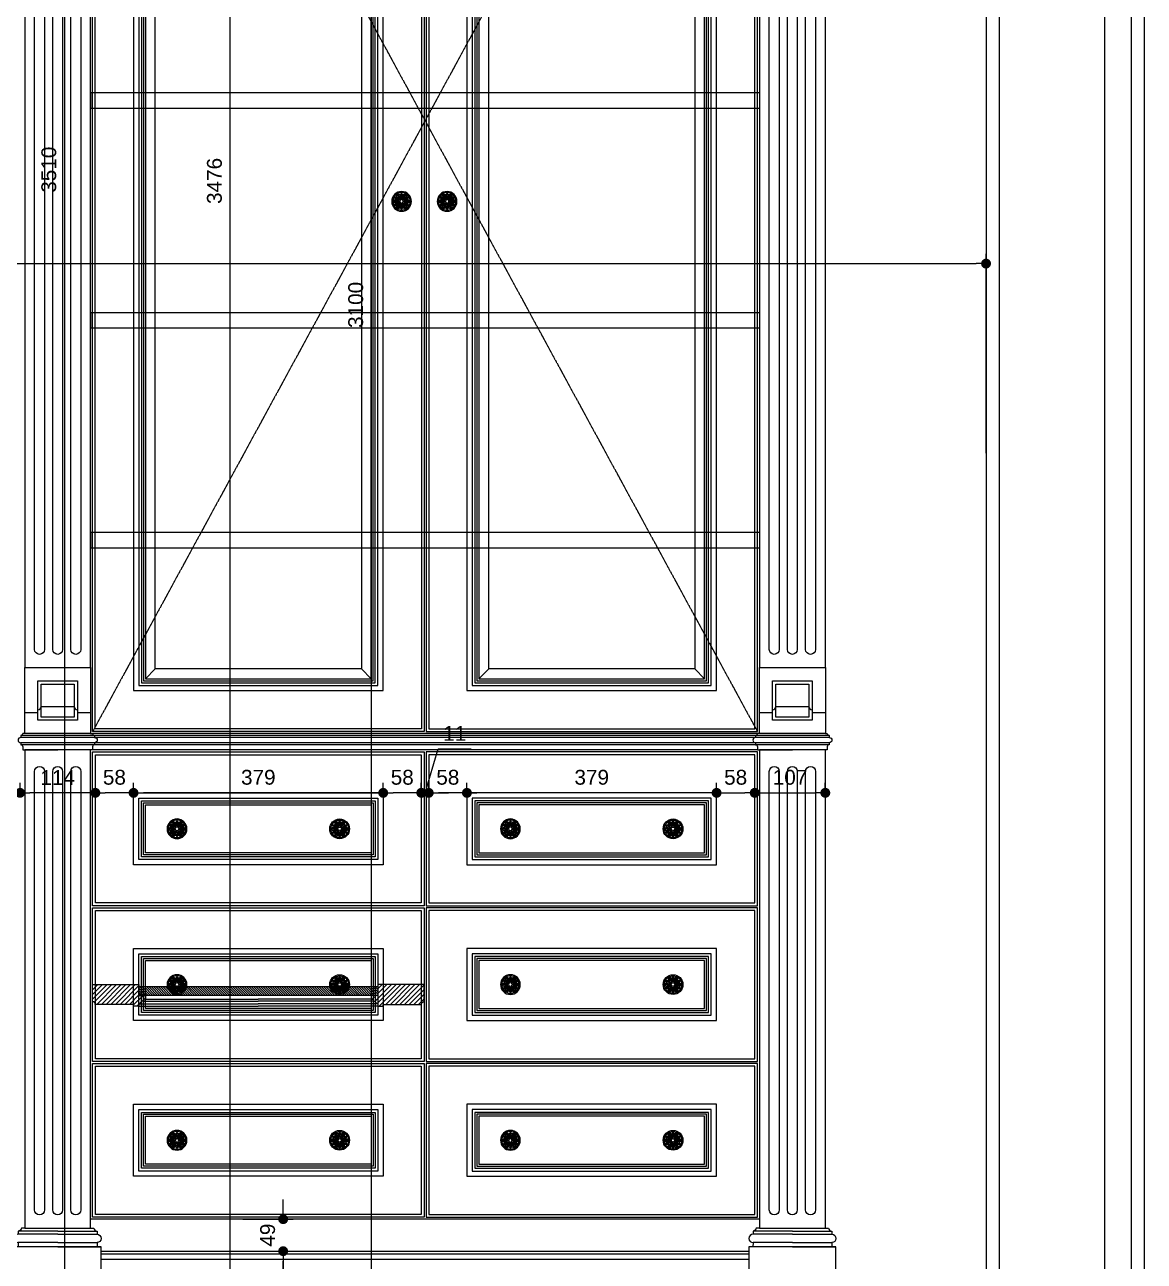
# Model space of a CAD drawing. Header units: inches. Extents: x 274057 to 444617, y 490067 to 635630.
# Drawn here: x 334993 to 336691, y 492194 to 494070 of the extents above; entities that cross this region are included whole.
import ezdxf

# ---------------------------------------------------------------- set-up
doc = ezdxf.new("R2010")
doc.units = ezdxf.units.IN
doc.header["$MEASUREMENT"] = 0
doc.linetypes.add('HIDDEN', pattern=[0.375, 0.25, -0.125])
for name, color, linetype, lineweight in [('A-DOOR', 134, 'Continuous', 18), ('Bronze', 40, 'Continuous', 0), ('Glass', 4, 'Continuous', 0), ('WOOD-HID', 8, 'HIDDEN', 18)]:
    doc.layers.add(name, color=color, linetype=linetype, lineweight=lineweight)
for name, color, linetype in [('CQ curtains and frames', 252, 'Continuous'), ('CQ Grg Gypsum', 41, 'Continuous'), ('CQ PANEL DIMENSION', 1, 'Continuous'), ('CQ wall section', 5, 'Continuous'), ('FURNITURE', 252, 'Continuous'), ('Layer7', 8, 'Continuous'), ('WOOD', 23, 'Continuous'), ('WOOD 01', 34, 'Continuous'), ('WOOD 02', 32, 'Continuous'), ('Wood SECT', 1, 'Continuous')]:
    doc.layers.add(name, color=color, linetype=linetype)
doc.styles.get("Standard").update_dxf_attribs({"font": 'arial.ttf'})
doc.dimstyles.new('chester 15', dxfattribs={"dimscale": 0.15, "dimtxt": 150, "dimasz": 100, "dimexe": 100, "dimexo": 0, "dimgap": 80, "dimtad": 1, "dimdec": 0, "dimzin": 0, "dimdsep": 46, "dimtxsty": 'Standard', "dimblk": 'DOT', "dimcen": 100, "dimclrd": 1, "dimclre": 1, "dimclrt": 3, "dimadec": 0, "dimazin": 0, "dimtfac": 1, "dimtdec": 0, "dimtofl": 0, "dimtmove": 0, "dimatfit": 3, "dimfxl": 1, "dimtolj": 1, "dimtzin": 0, "dimlwd": -1, "dimarcsym": 0})
pattern_1 = [(45, (20118.3853, -75431.223), (-3.535533906, 3.535533906), [])]

# ---------------------------------------------------------------- blocks, each defined once
blk = doc.blocks.new('ff15 section A and B')
at = {"layer": 'A-DOOR', "ltscale": 0.5}
for p, q in [((341436.8, 519049.3, 0), (341436.8, 516399.3, 0)), ((341676.8, 519049.3, 0), (341676.8, 516399.3, 0)), ((341656.8, 518999.3, 0), (341656.8, 516399.3, 0))]:
    blk.add_line(p, q, dxfattribs=at)
at = {"layer": 'A-DOOR', "ltscale": 0.5, "elevation": 0}
blk.add_lwpolyline([(341496.8, 519019.3), (341456.8, 519019.3), (341456.8, 516399.3), (341496.8, 516399.3)], close=True, dxfattribs=at)
blk = doc.blocks.new('_Dot')
at = {"color": 0, "linetype": 'ByBlock', "lineweight": -2}
blk.add_line((-0.5, 0), (-1, 0), dxfattribs=at)
at = {"color": 0, "linetype": 'ByBlock', "const_width": 0.5}
blk.add_lwpolyline([(-0.25, 0, 1), (0.25, 0, 1)], format="xyb", close=True, dxfattribs=at)
blk = doc.blocks.new('*D1275')
at = {"layer": 'CQ curtains and frames', "color": 1, "lineweight": -2, "transparency": 16777216}
for p, q in [((335646.1, 495194.7), (335503.8, 495194.7)), ((335646.1, 492094.7), (335503.8, 492094.7))]:
    blk.add_line(p, q, dxfattribs=at)
at = {"layer": 'CQ curtains and frames', "color": 1, "transparency": 16777216}
blk.add_line((335518.8, 495179.7), (335518.8, 492109.7), dxfattribs=at)
at = {"layer": 'Defpoints', "color": 0, "transparency": 16777216}
for p in [(335646.1, 495194.7, 0), (335518.8, 492094.7), (335646.1, 492094.7, 0)]:
    blk.add_point(p, dxfattribs=at)
at = {"layer": 'CQ curtains and frames', "color": 1, "transparency": 16777216, "xscale": 15, "yscale": 15, "zscale": 15}
for p, rotation in [((335518.8, 495194.7), 90), ((335518.8, 492094.7), 270)]:
    blk.add_blockref('_Dot', p, dxfattribs=dict(at, rotation=rotation))
at = {"layer": 'CQ curtains and frames', "color": 3, "transparency": 16777216, "insert": (335495.3, 493644.7), "char_height": 22.5, "attachment_point": 5, "rotation": 90}
blk.add_mtext('\\A1;3100', dxfattribs=at)
blk = doc.blocks.new('*D1276')
at = {"layer": 'CQ PANEL DIMENSION', "color": 1, "lineweight": -2, "transparency": 16777216}
for p, q in [((335358, 495570.7), (335289.5, 495570.7)), ((335358, 492094.7), (335289.5, 492094.7))]:
    blk.add_line(p, q, dxfattribs=at)
at = {"layer": 'CQ PANEL DIMENSION', "color": 1, "transparency": 16777216}
blk.add_line((335304.5, 495555.7), (335304.5, 492109.7), dxfattribs=at)
at = {"layer": 'Defpoints', "color": 0, "transparency": 16777216}
for p in [(335358, 495570.7, 0), (335304.5, 492094.7), (335358, 492094.7, 0)]:
    blk.add_point(p, dxfattribs=at)
at = {"layer": 'CQ PANEL DIMENSION', "color": 1, "transparency": 16777216, "xscale": 15, "yscale": 15, "zscale": 15}
for p, rotation in [((335304.5, 495570.7), 90), ((335304.5, 492094.7), 270)]:
    blk.add_blockref('_Dot', p, dxfattribs=dict(at, rotation=rotation))
at = {"layer": 'CQ PANEL DIMENSION', "color": 3, "transparency": 16777216, "insert": (335281, 493832.7), "char_height": 22.5, "attachment_point": 5, "rotation": 90}
blk.add_mtext('\\A1;3476', dxfattribs=at)
blk = doc.blocks.new('*D1254')
at = {"layer": 'CQ PANEL DIMENSION', "color": 1, "lineweight": -2, "transparency": 16777216}
for p, q in [((335333.9, 495604.7), (335038.3, 495604.7)), ((335358, 492094.7), (335038.3, 492094.7))]:
    blk.add_line(p, q, dxfattribs=at)
at = {"layer": 'CQ PANEL DIMENSION', "color": 1, "transparency": 16777216}
blk.add_line((335053.3, 495589.7), (335053.3, 492109.7), dxfattribs=at)
at = {"layer": 'Defpoints', "color": 0, "transparency": 16777216}
for p in [(335333.9, 495604.7, 0), (335053.3, 492094.7), (335358, 492094.7)]:
    blk.add_point(p, dxfattribs=at)
at = {"layer": 'CQ PANEL DIMENSION', "color": 1, "transparency": 16777216, "xscale": 15, "yscale": 15, "zscale": 15}
for p, rotation in [((335053.3, 495604.7), 90), ((335053.3, 492094.7), 270)]:
    blk.add_blockref('_Dot', p, dxfattribs=dict(at, rotation=rotation))
at = {"layer": 'CQ PANEL DIMENSION', "color": 3, "transparency": 16777216, "insert": (335029.8, 493849.7), "char_height": 22.5, "attachment_point": 5, "rotation": 90}
blk.add_mtext('\\A1;3510', dxfattribs=at)
blk = doc.blocks.new('pilaster wardrobe')
at = {"layer": 'WOOD', "lineweight": 0}
blk.add_line((3399.1, -8726.1, 0), (3333.1, -8726.1, 0), dxfattribs=at)
blk.add_line((3399.1, -8726.1, 0), (3333.1, -8726.1, 0), dxfattribs=at)
at = {"layer": 'WOOD 01', "lineweight": 0, "ltscale": 500}
blk.add_line((3399.1, -8726.1, 0), (3465.1, -8726.1, 0), dxfattribs=at)
at = {"layer": 'WOOD 01', "lineweight": 0, "ltscale": 500, "elevation": 0}
blk.add_lwpolyline([(3349.1, -7847.5), (3349.1, -6067.5), (3449.1, -6067.5), (3449.1, -7847.5), (3349.1, -7847.5)], dxfattribs=at)
for points in [[(3349.1, -7947.5), (3449.1, -7947.5), (3449.1, -7847.5), (3349.1, -7847.5)], [(3349.1, -7972.5), (3449.1, -7972.5), (3449.1, -8697.5), (3349.1, -8697.5)], [(3333.1, -8726.1), (3465.1, -8726.1), (3465.1, -8847.5), (3333.1, -8847.5)]]:
    blk.add_lwpolyline(points, close=True, dxfattribs=at)
for points in [[(3349.1, -7947.5), (3346.1, -7947.5, -0.414214), (3343.1, -7950.5), (3343.1, -7953.5, 1), (3343.1, -7961.5), (3343.1, -7964.5, -0.414214), (3346.1, -7967.5), (3346.1, -7972.5), (3399.1, -7972.5)], [(3449.1, -7947.5), (3452.1, -7947.5, 0.414214), (3455.1, -7950.5), (3455.1, -7953.5, -1), (3455.1, -7961.5), (3455.1, -7964.5, 0.414214), (3452.1, -7967.5), (3452.1, -7972.5), (3399.1, -7972.5)], [(3349.1, -8697.5), (3344.1, -8697.5, -0.414214), (3339.4, -8702.2), (3339.4, -8707, 1), (3339.4, -8719.6), (3339.3, -8726.1)], [(3449.1, -8697.5), (3454.1, -8697.5, 0.414214), (3458.8, -8702.2), (3458.8, -8707, -1), (3458.8, -8719.6), (3458.9, -8726.1)]]:
    blk.add_lwpolyline(points, format="xyb", dxfattribs=at)
at = {"layer": 'WOOD 02', "color": 8, "ltscale": 100}
for p, q in [((3343.1, -7950.5, 0), (3455.1, -7950.5, 0)), ((3343.1, -7953.5, 0), (3455.1, -7953.5, 0)), ((3343.1, -7961.5, 0), (3455.1, -7961.5, 0)), ((3343.1, -7964.5, 0), (3455.1, -7964.5, 0)), ((3399.1, -8702.2, 0), (3339.4, -8702.2, 0)), ((3399.1, -8707, 0), (3339.4, -8707, 0)), ((3399.1, -8719.6, 0), (3339.4, -8719.6, 0)), ((3399.1, -8702.2, 0), (3458.8, -8702.2, 0)), ((3399.1, -8707, 0), (3458.8, -8707, 0)), ((3399.1, -8719.6, 0), (3458.8, -8719.6, 0))]:
    blk.add_line(p, q, dxfattribs=at)
at = {"layer": 'WOOD 02', "color": 8, "ltscale": 100, "elevation": 0}
for points in [[(3364.1, -6105), (3364.1, -7820, 1), (3379.1, -7820), (3379.1, -6105, 1)], [(3391.6, -6105), (3391.6, -7820, 1), (3406.6, -7820), (3406.6, -6105, 1)], [(3419.1, -6105), (3419.1, -7820, 1), (3434.1, -7820), (3434.1, -6105, 1)], [(3364.1, -8005), (3364.1, -8670, 1), (3379.1, -8670), (3379.1, -8005, 1)], [(3391.6, -8005), (3391.6, -8670, 1), (3406.6, -8670), (3406.6, -8005, 1)], [(3419.1, -8005), (3419.1, -8670, 1), (3434.1, -8670), (3434.1, -8005, 1)]]:
    blk.add_lwpolyline(points, format="xyb", close=True, dxfattribs=at)
for points in [[(3369.1, -7927.5), (3429.1, -7927.5), (3429.1, -7867.5), (3369.1, -7867.5)], [(3374.1, -7922.5), (3424.1, -7922.5), (3424.1, -7872.5), (3374.1, -7872.5)]]:
    blk.add_lwpolyline(points, close=True, dxfattribs=at)
at = {"layer": 'Wood SECT', "elevation": 0}
blk.add_lwpolyline([(3449.1, -7915.6), (3429.1, -7915.6), (3429.1, -7911.6, -0.414214), (3424.1, -7906.6), (3399.1, -7906.6), (3374.1, -7906.6, -0.414214), (3369.1, -7911.6), (3369.1, -7915.6), (3349.1, -7915.6)], format="xyb", dxfattribs=at)
blk = doc.blocks.new('EMPIREFLOW')
at = {"layer": 'Bronze', "lineweight": 0, "ltscale": 750}
for p, q in [((163745, -58403), (163656, -58249)), ((163789, -58404), (163806, -58248)), ((163823, -58404), (163806, -58248)), ((163867, -58403), (163956, -58249)), ((163684, -58508), (163506, -58508)), ((163713, -58475), (163581, -58378)), ((163730, -58444), (163581, -58378)), ((163707, -58546), (163581, -58638)), ((163724, -58575), (163581, -58638)), ((163745, -58614), (163656, -58768)), ((163788, -58606), (163806, -58768)), ((163824, -58606), (163806, -58768)), ((163867, -58614), (163956, -58768)), ((163881, -58444), (164031, -58378)), ((163888, -58575), (164031, -58638)), ((163899, -58475), (164031, -58378)), ((163905, -58546), (164031, -58638)), ((163928, -58508), (164106, -58508))]:
    blk.add_line(p, q, dxfattribs=at)
for radius in [340, 300, 60]:
    blk.add_circle((163806, -58508), radius, dxfattribs=at)
for centre, radius, start, end in [((163807, -58318), 166, 155.4346, 193.944), ((163640, -58414), 166, 46.056, 84.5654), ((163573, -58129), 246, 317.7923, 341.2168), ((163703, -58231), 105, 315.2234, 350.3888), ((164038, -58129), 246, 198.7832, 222.2077), ((163909, -58231), 105, 189.6112, 224.7766), ((163971, -58414), 166, 95.4346, 133.944), ((163805, -58318), 166, 346.056, 24.5654), ((163641, -58605), 166, 106.056, 144.5654), ((163641, -58412), 166, 215.4346, 253.944), ((163594, -58118), 246, 258.7832, 282.2077), ((163361, -58520), 246, 17.7923, 41.2168), ((163361, -58497), 246, 318.7832, 342.2077), ((163594, -58899), 246, 77.7923, 101.2168), ((163514, -58459), 105, 15.2234, 50.3888), ((163617, -58280), 105, 249.6112, 284.7766), ((163514, -58558), 105, 309.6112, 344.7766), ((163617, -58736), 105, 75.2234, 110.3888), ((163700, -58392), 118, 206.8923, 262.0108), ((163700, -58625), 118, 97.9892, 153.1077), ((163710, -58394), 102, 201.6299, 255.9777), ((163710, -58623), 102, 104.0136, 158.3701), ((163807, -58699), 166, 166.056, 204.5654), ((163659, -58483), 102, 44.0223, 98.3701), ((163659, -58534), 102, 261.6299, 315.9777), ((163652, -58475), 118, 37.9892, 93.1077), ((163652, -58542), 118, 266.8923, 322.0108), ((163676, -58508), 48.7, 308.3219, 42.0117), ((163742, -58621), 48.7, 17.9883, 111.6781), ((163741, -58397), 48.7, 257.9883, 351.6781), ((163854, -58358), 118, 146.8923, 202.0108), ((163854, -58658), 118, 157.9892, 213.1077), ((163857, -58368), 102, 141.6299, 195.9864), ((163857, -58649), 102, 164.0136, 218.3701), ((163871, -58397), 48.7, 188.3219, 282.0117), ((163870, -58621), 48.7, 68.3219, 162.0117), ((163754, -58368), 102, 344.0136, 38.3701), ((163754, -58649), 102, 321.6299, 15.9864), ((163758, -58358), 118, 337.9892, 33.1077), ((163758, -58658), 118, 326.8923, 22.0108), ((163960, -58475), 118, 86.8923, 142.0108), ((163960, -58542), 118, 217.9892, 273.1077), ((163953, -58483), 102, 81.6299, 135.9777), ((163953, -58534), 102, 224.0223, 278.3701), ((163935, -58508), 48.7, 137.9883, 231.6781), ((163902, -58394), 102, 284.0223, 338.3701), ((163902, -58623), 102, 21.6299, 75.9864), ((163912, -58392), 118, 277.9892, 333.1077), ((163912, -58625), 118, 26.8923, 82.0108), ((163805, -58699), 166, 335.4346, 13.944), ((164018, -58118), 246, 257.7923, 281.2168), ((164018, -58899), 246, 78.7832, 102.2077), ((163995, -58280), 105, 255.2234, 290.3888), ((163995, -58736), 105, 69.6112, 104.7766), ((164098, -58459), 105, 129.6112, 164.7766), ((164098, -58558), 105, 195.2234, 230.3888), ((164250, -58520), 246, 138.7832, 162.2077), ((163971, -58605), 166, 35.4346, 73.944), ((163971, -58412), 166, 286.056, 324.5654), ((164250, -58497), 246, 197.7923, 221.2168), ((163640, -58603), 166, 275.4346, 313.944), ((163573, -58887), 246, 18.7832, 42.2077), ((163703, -58786), 105, 9.6112, 44.7766), ((163909, -58786), 105, 135.2234, 170.3888), ((164038, -58887), 246, 137.7923, 161.2168), ((163971, -58603), 166, 226.056, 264.5654)]:
    blk.add_arc(centre, radius, start, end, dxfattribs=at)
at = {"layer": 'Bronze', "lineweight": 0, "ltscale": 750, "extrusion": (0, 0, -1)}
for centre, major_axis, ratio, start_param, end_param in [((163684, -58508), (146, 0), 0.152208, 1.934961, 4.348282), ((163745, -58614), (73, 126), 0.152208, 1.934961, 4.348282), ((163684, -58508), (-31.9, 0), 0.480975, 7.904841, 10.945558), ((163745, -58614), (-15.9, -27.7), 0.480975, 7.904841, 10.945558), ((163867, -58403), (15.9, 27.7), 0.480975, 7.904841, 10.945558), ((163867, -58403), (-73, -126), 0.152208, 1.934961, 4.348282)]:
    blk.add_ellipse(centre, major_axis=major_axis, ratio=ratio, start_param=start_param, end_param=end_param, dxfattribs=at)
at = {"layer": 'Bronze', "lineweight": 0, "ltscale": 750}
for centre, major_axis, ratio, start_param, end_param in [((163745, -58403), (73, -126), 0.152208, 1.934961, 4.348282), ((163745, -58403), (-15.9, 27.7), 0.480975, 7.904841, 10.945558), ((163867, -58614), (15.9, -27.7), 0.480975, 7.904841, 10.945558), ((163867, -58614), (-73, 126), 0.152208, 1.934961, 4.348282), ((163928, -58508), (31.9, 0), 0.480975, 7.904841, 10.945558), ((163928, -58508), (-146, 0), 0.152208, 1.934961, 4.348282)]:
    blk.add_ellipse(centre, major_axis=major_axis, ratio=ratio, start_param=start_param, end_param=end_param, dxfattribs=at)
blk = doc.blocks.new('FF-15 Cabinet elev B rev')
at = {"color": 8}
for p, q in [((7975.2, 1315.2, 0), (6972.3, 1315.2, 0)), ((7974.9, 1312.2, 0), (6972.6, 1312.2, 0)), ((7974.9, 1304.2, 0), (6972.6, 1304.2, 0)), ((7974.9, 1301.2, 0), (6972.6, 1301.2, 0))]:
    blk.add_line(p, q, dxfattribs=at)
at = {"layer": 'Glass'}
for p, q in [((7064.6, 1416.2, 0), (7049.6, 1401.2, 0)), ((7377.3, 1416.2, 0), (7392.3, 1401.2, 0)), ((7570.3, 1416.2, 0), (7555.3, 1401.2, 0)), ((7882.9, 1416.2, 0), (7897.9, 1401.2, 0))]:
    blk.add_line(p, q, dxfattribs=at)
at = {"layer": 'Glass', "elevation": 0}
for points in [[(7064.6, 3078.8), (7377.3, 3078.8), (7377.3, 1416.2), (7064.6, 1416.2)], [(7570.3, 3078.8), (7882.9, 3078.8), (7882.9, 1416.2), (7570.3, 1416.2)]]:
    blk.add_lwpolyline(points, close=True, dxfattribs=at)
at = {"layer": 'WOOD 01', "lineweight": 0}
for p, q in [((7977.9, 1318.2, 0), (6969.6, 1318.2, 0)), ((7977.9, 1293.2, 0), (6969.6, 1293.2, 0))]:
    blk.add_line(p, q, dxfattribs=at)
at = {"layer": 'WOOD 01'}
blk.add_line((7980.9, 581.7, 0), (6966.6, 581.7, 0), dxfattribs=at)
at = {"layer": 'WOOD 01', "ltscale": 1000}
for p, q in [((6982.6, 533.2), (7964.9, 533.2, 0)), ((6982.6, 529.2), (7964.9, 529.2, 0)), ((6982.6, 521.1, 0), (7964.9, 521.1, 0))]:
    blk.add_line(p, q, dxfattribs=at)
at = {"layer": 'WOOD 01', "elevation": 0}
for points in [[(6969.6, 3173.8), (7472.3, 3173.8), (7472.3, 1321.2), (6969.6, 1321.2)], [(6973.6, 3169.8), (7468.3, 3169.8), (7468.3, 1325.2), (6973.6, 1325.2)], [(7977.9, 3173.8), (7475.3, 3173.8), (7475.3, 1321.2), (7977.9, 1321.2)], [(7973.9, 3169.8), (7479.3, 3169.8), (7479.3, 1325.2), (7973.9, 1325.2)], [(7410.3, 3111.8), (7031.6, 3111.8), (7031.6, 1383.2), (7410.3, 1383.2)], [(7402.3, 3103.8), (7039.6, 3103.8), (7039.6, 1391.2), (7402.3, 1391.2)], [(7398.3, 3099.8), (7043.6, 3099.8), (7043.6, 1395.2), (7398.3, 1395.2)], [(7395.3, 3096.8), (7046.6, 3096.8), (7046.6, 1398.2), (7395.3, 1398.2)], [(7915.9, 3111.8), (7537.3, 3111.8), (7537.3, 1383.2), (7915.9, 1383.2)], [(7907.9, 3103.8), (7545.3, 3103.8), (7545.3, 1391.2), (7907.9, 1391.2)], [(7903.9, 3099.8), (7549.3, 3099.8), (7549.3, 1395.2), (7903.9, 1395.2)], [(7900.9, 3096.8), (7552.3, 3096.8), (7552.3, 1398.2), (7900.9, 1398.2)], [(7392.3, 3093.8), (7049.6, 3093.8), (7049.6, 1401.2), (7392.3, 1401.2)], [(7897.9, 3093.8), (7555.3, 3093.8), (7555.3, 1401.2), (7897.9, 1401.2)], [(6969.6, 1290.2), (7472.3, 1290.2), (7472.3, 1057), (6969.6, 1057)], [(6973.7, 1286.1), (7468.1, 1286.1), (7468.1, 1061.2), (6973.7, 1061.2)], [(7977.9, 1290.2), (7475.3, 1290.2), (7475.3, 1057), (7977.9, 1057)], [(7973.8, 1286.1), (7479.4, 1286.1), (7479.4, 1061.2), (7973.8, 1061.2)], [(7031.6, 1228.2), (7410.3, 1228.2), (7410.3, 1119), (7031.6, 1119)], [(7039.6, 1220.2), (7402.3, 1220.2), (7402.3, 1127), (7039.6, 1127)], [(7915.9, 1228.2), (7537.3, 1228.2), (7537.3, 1119), (7915.9, 1119)], [(7907.9, 1220.2), (7545.3, 1220.2), (7545.3, 1127), (7907.9, 1127)], [(7043.7, 1216), (7398.1, 1216), (7398.1, 1131.2), (7043.7, 1131.2)], [(7046.7, 1213), (7395.1, 1213), (7395.1, 1134.2), (7046.7, 1134.2)], [(7049.7, 1210), (7392.1, 1210), (7392.1, 1137.2), (7049.7, 1137.2)], [(7903.8, 1216), (7549.4, 1216), (7549.4, 1131.2), (7903.8, 1131.2)], [(7900.8, 1213), (7552.4, 1213), (7552.4, 1134.2), (7900.8, 1134.2)], [(7897.8, 1210), (7555.4, 1210), (7555.4, 1137.2), (7897.8, 1137.2)], [(6969.6, 1054), (7472.3, 1054), (7472.3, 820.9), (6969.6, 820.9)], [(7977.9, 1054), (7475.3, 1054), (7475.3, 820.9), (7977.9, 820.9)], [(6973.7, 1049.9), (7468.1, 1049.9), (7468.1, 825), (6973.7, 825)], [(7973.8, 1049.9), (7479.4, 1049.9), (7479.4, 825), (7973.8, 825)], [(7031.6, 992), (7410.3, 992), (7410.3, 882.9), (7031.6, 882.9)], [(7039.6, 984), (7402.3, 984), (7402.3, 890.9), (7039.6, 890.9)], [(7043.7, 979.9), (7398.1, 979.9), (7398.1, 895.1), (7043.7, 895.1)], [(7046.7, 976.9), (7395.1, 976.9), (7395.1, 898.1), (7046.7, 898.1)], [(7915.9, 992), (7537.3, 992), (7537.3, 882.9), (7915.9, 882.9)], [(7907.9, 984), (7545.3, 984), (7545.3, 890.9), (7907.9, 890.9)], [(7903.8, 979.9), (7549.4, 979.9), (7549.4, 895.1), (7903.8, 895.1)], [(7900.8, 976.9), (7552.4, 976.9), (7552.4, 898.1), (7900.8, 898.1)], [(7049.7, 973.9), (7392.1, 973.9), (7392.1, 901.1), (7049.7, 901.1)], [(7897.8, 973.9), (7555.4, 973.9), (7555.4, 901.1), (7897.8, 901.1)], [(6969.6, 817.9), (7472.3, 817.9), (7472.3, 584.7), (6969.6, 584.7)], [(6973.7, 813.8), (7468.1, 813.8), (7468.1, 588.8), (6973.7, 588.8)], [(7977.9, 817.9), (7475.3, 817.9), (7475.3, 584.7), (7977.9, 584.7)], [(7973.8, 813.8), (7479.4, 813.8), (7479.4, 588.8), (7973.8, 588.8)], [(7031.6, 755.9), (7410.3, 755.9), (7410.3, 646.7), (7031.6, 646.7)], [(7915.9, 755.9), (7537.3, 755.9), (7537.3, 646.7), (7915.9, 646.7)], [(7039.6, 747.9), (7402.3, 747.9), (7402.3, 654.7), (7039.6, 654.7)], [(7043.7, 743.7), (7398.1, 743.7), (7398.1, 658.9), (7043.7, 658.9)], [(7046.7, 740.7), (7395.1, 740.7), (7395.1, 661.9), (7046.7, 661.9)], [(7049.7, 737.7), (7392.1, 737.7), (7392.1, 664.9), (7049.7, 664.9)], [(7907.9, 747.9), (7545.3, 747.9), (7545.3, 654.7), (7907.9, 654.7)], [(7903.8, 743.7), (7549.4, 743.7), (7549.4, 658.9), (7903.8, 658.9)], [(7900.8, 740.7), (7552.4, 740.7), (7552.4, 661.9), (7900.8, 661.9)], [(7897.8, 737.7), (7555.4, 737.7), (7555.4, 664.9), (7897.8, 664.9)]]:
    blk.add_lwpolyline(points, close=True, dxfattribs=at)
at = {"layer": 'WOOD-HID', "lineweight": 0}
for p, q in [((7977.9, 3173.8, 0), (6969.6, 1321.2, 0)), ((6969.6, 3173.8, 0), (7977.9, 1321.2, 0))]:
    blk.add_line(p, q, dxfattribs=at)
for points, elevation in [([(6966.6, 2290.2), (7980.9, 2290.2), (7980.9, 2266.2), (6966.6, 2266.2)], 0.1), ([(6966.6, 1956.9), (7980.9, 1956.9), (7980.9, 1932.9), (6966.6, 1932.9)], 0.1), ([(6966.6, 1623.5), (7980.9, 1623.5), (7980.9, 1599.5), (6966.6, 1599.5)], 0)]:
    blk.add_lwpolyline(points, close=True, dxfattribs=dict(at, elevation=elevation))
at = {"layer": 'FURNITURE', "lineweight": 0, "yscale": 0.0441, "zscale": 0.0441}
for p, xscale in [((14662, 4705.4, 0), -0.0441), ((14731.1, 4705.4, 0), -0.0441), ((14321.4, 3753.8, 0), -0.0441), ((120.4, 3753.8, 0), 0.0441), ((14827.1, 3753.8, 0), -0.0441), ((626.1, 3753.8, 0), 0.0441), ((14321.4, 3517.7, 0), -0.0441), ((120.4, 3517.7, 0), 0.0441), ((14827.1, 3517.7, 0), -0.0441), ((626.1, 3517.7, 0), 0.0441), ((14321.4, 3281.5, 0), -0.0441), ((120.4, 3281.5, 0), 0.0441), ((14827.1, 3281.5, 0), -0.0441), ((626.1, 3281.5, 0), 0.0441)]:
    blk.add_blockref('EMPIREFLOW', p, dxfattribs=dict(at, xscale=xscale))
at = {"layer": 'WOOD', "color": 0, "xscale": -0.9999857733061659, "yscale": 0.9999857733061659, "zscale": 0.9999857733061659}
for p in [(10315.6, 9265.6, 0), (11430, 9265.6, 0)]:
    blk.add_blockref('pilaster wardrobe', p, dxfattribs=at)
blk = doc.blocks.new('cabinet 80 framed wood door')
at = {"layer": 'Layer7'}
h = blk.add_hatch(dxfattribs=at)
h.set_pattern_fill('ANSI31', color=256, scale=40)
h.set_pattern_definition(pattern_1)
h.paths.add_polyline_path([(352338.8, 505764.2), (352338.8, 505761.2), (352346.8, 505761.2), (352346.8, 505765.2, 0.414214), (352350.8, 505769.2), (352353.8, 505769.2, -0.414214), (352356.8, 505772.2), (352356.8, 505777.8), (352346.8, 505777.8), (352346.8, 505783.8), (352346.8, 505794.2), (352336.8, 505794.2), (352276.8, 505794.2), (352276.8, 505768.2, -0.397359), (352280.8, 505764.2)])
h = blk.add_hatch(dxfattribs=at)
h.set_pattern_fill('ANSI31', color=256, scale=40)
h.set_pattern_definition(pattern_1)
h.paths.add_polyline_path([(352775.5, 505764.2, -0.397359), (352779.5, 505768.2), (352779.5, 505794.2), (352709.5, 505794.2), (352709.5, 505783.8), (352709.5, 505777.8), (352699.5, 505777.8), (352699.5, 505772.2, -0.414214), (352702.5, 505769.2), (352705.5, 505769.2, 0.414214), (352709.5, 505765.2), (352709.5, 505761.2), (352717.5, 505761.2), (352717.5, 505764.2)])
h = blk.add_hatch(dxfattribs=at)
h.set_pattern_fill('ANSI31', color=256, scale=20, angle=90)
h.paths.add_polyline_path([(352709.5, 505777.8), (352709.5, 505791.2), (352346.8, 505791.2), (352346.8, 505777.8)])
at = {"color": 8, "elevation": 0.1}
for points in [[(352346.8, 505765.2), (352528.1, 505765.2)], [(352346.8, 505761.2), (352528.1, 505761.2)], [(352353.8, 505769.2), (352528.1, 505769.2)], [(352356.8, 505772.2), (352528.1, 505772.2)], [(352699.5, 505772.2), (352528.1, 505772.2)], [(352702.5, 505769.2), (352528.1, 505769.2)], [(352709.5, 505765.2), (352528.1, 505765.2)], [(352709.5, 505761.2), (352528.1, 505761.2)]]:
    blk.add_lwpolyline(points, dxfattribs=at)
at = {"layer": 'Wood SECT', "elevation": 0.1}
for points in [[(352356.8, 505777.8), (352356.8, 505772.2, 0.414214), (352353.8, 505769.2), (352350.8, 505769.2, -0.414214), (352346.8, 505765.2), (352346.8, 505761.2), (352338.8, 505761.2), (352338.8, 505764.2), (352280.8, 505764.2, 0.397359), (352276.8, 505768.2), (352276.8, 505794.2), (352346.8, 505794.2), (352346.8, 505783.8), (352346.8, 505783.8), (352346.8, 505777.8)], [(352699.5, 505777.8), (352699.5, 505772.2, -0.414214), (352702.5, 505769.2), (352705.5, 505769.2, 0.414214), (352709.5, 505765.2), (352709.5, 505761.2), (352717.5, 505761.2), (352717.5, 505764.2), (352775.5, 505764.2, -0.397359), (352779.5, 505768.2), (352779.5, 505794.2), (352709.5, 505794.2), (352709.5, 505783.8), (352709.5, 505783.8), (352709.5, 505777.8)]]:
    blk.add_lwpolyline(points, format="xyb", close=True, dxfattribs=at)
blk.add_lwpolyline([(352346.8, 505791.2), (352709.5, 505791.2), (352709.5, 505777.8), (352346.8, 505777.8)], close=True, dxfattribs=at)
blk = doc.blocks.new('*D1450')
at = {"layer": 'CQ PANEL DIMENSION', "color": 1, "lineweight": -2, "transparency": 16777216}
for p, q in [((333147.1, 493562.2), (333147.1, 493722.3)), ((336451.3, 493419.7), (336451.3, 493722.3))]:
    blk.add_line(p, q, dxfattribs=at)
at = {"layer": 'CQ PANEL DIMENSION', "color": 1, "transparency": 16777216}
blk.add_line((333162.1, 493707.3), (336436.3, 493707.3), dxfattribs=at)
at = {"layer": 'Defpoints', "color": 0, "transparency": 16777216}
for p in [(336451.3, 493707.3), (333147.1, 493562.2, 0), (336451.3, 493419.7, 0)]:
    blk.add_point(p, dxfattribs=at)
at = {"layer": 'CQ PANEL DIMENSION', "color": 1, "transparency": 16777216, "xscale": 15, "yscale": 15, "zscale": 15, "rotation": 180}
blk.add_blockref('_Dot', (333147.1, 493707.3), dxfattribs=at)
at = {"layer": 'CQ PANEL DIMENSION', "color": 1, "transparency": 16777216, "xscale": 15, "yscale": 15, "zscale": 15}
blk.add_blockref('_Dot', (336451.3, 493707.3), dxfattribs=at)
at = {"layer": 'CQ PANEL DIMENSION', "color": 3, "transparency": 16777216, "insert": (334799.2, 493730.8), "char_height": 22.5, "attachment_point": 5}
blk.add_mtext('\\A1;3304', dxfattribs=at)
blk = doc.blocks.new('*D1455')
at = {"layer": 'CQ curtains and frames', "color": 1, "lineweight": -2, "transparency": 16777216}
for p, q in [((335323.8, 492209.7), (335400.2, 492209.7)), ((335323.8, 492094.7), (335400.2, 492094.7))]:
    blk.add_line(p, q, dxfattribs=at)
at = {"layer": 'CQ curtains and frames', "color": 1, "transparency": 16777216}
blk.add_line((335385.2, 492109.7), (335385.2, 492194.7), dxfattribs=at)
at = {"layer": 'Defpoints', "color": 0, "transparency": 16777216}
for p in [(335323.8, 492209.7, 0), (335385.2, 492209.7), (335323.8, 492094.7)]:
    blk.add_point(p, dxfattribs=at)
at = {"layer": 'CQ curtains and frames', "color": 1, "transparency": 16777216, "xscale": 15, "yscale": 15, "zscale": 15}
for p, rotation in [((335385.2, 492209.7), 90), ((335385.2, 492094.7), 270)]:
    blk.add_blockref('_Dot', p, dxfattribs=dict(at, rotation=rotation))
at = {"layer": 'CQ curtains and frames', "color": 3, "transparency": 16777216, "insert": (335361.7, 492152.2), "char_height": 22.5, "attachment_point": 5, "rotation": 90}
blk.add_mtext('\\A1;115', dxfattribs=at)
blk = doc.blocks.new('*D1237')
at = {"layer": 'CQ PANEL DIMENSION', "color": 1, "lineweight": -2, "transparency": 16777216}
for p, q in [((336042.6, 492904.7), (336042.6, 492919.7)), ((336100.4, 492904.7), (336100.4, 492919.7))]:
    blk.add_line(p, q, dxfattribs=at)
at = {"layer": 'CQ PANEL DIMENSION', "color": 1, "transparency": 16777216}
blk.add_line((336057.6, 492904.7), (336085.4, 492904.7), dxfattribs=at)
at = {"layer": 'Defpoints', "color": 0, "transparency": 16777216}
for p in [(336042.6, 492904.7, 0), (336100.4, 492904.7, 0), (336100.4, 492904.7)]:
    blk.add_point(p, dxfattribs=at)
at = {"layer": 'CQ PANEL DIMENSION', "color": 1, "transparency": 16777216, "xscale": 15, "yscale": 15, "zscale": 15, "rotation": 180}
blk.add_blockref('_Dot', (336042.6, 492904.7), dxfattribs=at)
at = {"layer": 'CQ PANEL DIMENSION', "color": 1, "transparency": 16777216, "xscale": 15, "yscale": 15, "zscale": 15}
blk.add_blockref('_Dot', (336100.4, 492904.7), dxfattribs=at)
at = {"layer": 'CQ PANEL DIMENSION', "color": 3, "transparency": 16777216, "insert": (336071.5, 492928.2), "char_height": 22.5, "attachment_point": 5}
blk.add_mtext('\\A1;58', dxfattribs=at)
blk = doc.blocks.new('*D1238')
at = {"layer": 'CQ PANEL DIMENSION', "color": 1, "lineweight": -2, "transparency": 16777216}
for p, q in [((335663.9, 492904.7), (335663.9, 492919.7)), ((336042.6, 492904.7), (336042.6, 492919.7))]:
    blk.add_line(p, q, dxfattribs=at)
at = {"layer": 'CQ PANEL DIMENSION', "color": 1, "transparency": 16777216}
blk.add_line((336027.6, 492904.7), (335678.9, 492904.7), dxfattribs=at)
at = {"layer": 'Defpoints', "color": 0, "transparency": 16777216}
for p in [(335663.9, 492904.7, 0), (335663.9, 492904.7), (336042.6, 492904.7)]:
    blk.add_point(p, dxfattribs=at)
at = {"layer": 'CQ PANEL DIMENSION', "color": 1, "transparency": 16777216, "xscale": 15, "yscale": 15, "zscale": 15, "rotation": 180}
blk.add_blockref('_Dot', (335663.9, 492904.7), dxfattribs=at)
at = {"layer": 'CQ PANEL DIMENSION', "color": 1, "transparency": 16777216, "xscale": 15, "yscale": 15, "zscale": 15}
blk.add_blockref('_Dot', (336042.6, 492904.7), dxfattribs=at)
at = {"layer": 'CQ PANEL DIMENSION', "color": 3, "transparency": 16777216, "insert": (335853.2, 492928.2), "char_height": 22.5, "attachment_point": 5}
blk.add_mtext('\\A1;379', dxfattribs=at)
blk = doc.blocks.new('*D1239')
at = {"layer": 'CQ PANEL DIMENSION', "color": 1, "lineweight": -2, "transparency": 16777216}
for p, q in [((335606, 492904.7), (335606, 492919.7)), ((335663.9, 492904.7), (335663.9, 492919.7))]:
    blk.add_line(p, q, dxfattribs=at)
at = {"layer": 'CQ PANEL DIMENSION', "color": 1, "transparency": 16777216}
blk.add_line((335648.9, 492904.7), (335621, 492904.7), dxfattribs=at)
at = {"layer": 'Defpoints', "color": 0, "transparency": 16777216}
for p in [(335606, 492904.7, 0), (335606, 492904.7), (335663.9, 492904.7, 0)]:
    blk.add_point(p, dxfattribs=at)
at = {"layer": 'CQ PANEL DIMENSION', "color": 1, "transparency": 16777216, "xscale": 15, "yscale": 15, "zscale": 15, "rotation": 180}
blk.add_blockref('_Dot', (335606, 492904.7), dxfattribs=at)
at = {"layer": 'CQ PANEL DIMENSION', "color": 1, "transparency": 16777216, "xscale": 15, "yscale": 15, "zscale": 15}
blk.add_blockref('_Dot', (335663.9, 492904.7), dxfattribs=at)
at = {"layer": 'CQ PANEL DIMENSION', "color": 3, "transparency": 16777216, "insert": (335634.9, 492928.2), "char_height": 22.5, "attachment_point": 5}
blk.add_mtext('\\A1;58', dxfattribs=at)
blk = doc.blocks.new('*D1240')
at = {"layer": 'CQ PANEL DIMENSION', "color": 1, "transparency": 16777216}
for p, q in [((335600.4, 492904.7), (335620.4, 492971.6)), ((335620.4, 492971.6), (335670.2, 492971.6)), ((335579.7, 492904.7), (335564.7, 492904.7)), ((335606, 492904.7), (335594.7, 492904.7)), ((335621, 492904.7), (335636, 492904.7))]:
    blk.add_line(p, q, dxfattribs=at)
at = {"layer": 'CQ PANEL DIMENSION', "color": 1, "lineweight": -2, "transparency": 16777216}
for p, q in [((335594.7, 492904.7), (335594.7, 492919.7)), ((335606, 492904.7), (335606, 492919.7))]:
    blk.add_line(p, q, dxfattribs=at)
at = {"layer": 'Defpoints', "color": 0, "transparency": 16777216}
for p in [(335594.7, 492904.7, 0), (335594.7, 492904.7), (335606, 492904.7, 0)]:
    blk.add_point(p, dxfattribs=at)
at = {"layer": 'CQ PANEL DIMENSION', "color": 1, "transparency": 16777216, "xscale": 15, "yscale": 15, "zscale": 15}
blk.add_blockref('_Dot', (335594.7, 492904.7), dxfattribs=at)
at = {"layer": 'CQ PANEL DIMENSION', "color": 1, "transparency": 16777216, "xscale": 15, "yscale": 15, "zscale": 15, "rotation": 180}
blk.add_blockref('_Dot', (335606, 492904.7), dxfattribs=at)
at = {"layer": 'CQ PANEL DIMENSION', "color": 3, "transparency": 16777216, "insert": (335645.3, 492994.9), "char_height": 22.5, "attachment_point": 5}
blk.add_mtext('\\A1;11', dxfattribs=at)
blk = doc.blocks.new('*D1241')
at = {"layer": 'CQ PANEL DIMENSION', "color": 1, "lineweight": -2, "transparency": 16777216}
for p, q in [((335536.9, 492904.7), (335536.9, 492919.7)), ((335594.7, 492904.7), (335594.7, 492919.7))]:
    blk.add_line(p, q, dxfattribs=at)
at = {"layer": 'CQ PANEL DIMENSION', "color": 1, "transparency": 16777216}
blk.add_line((335579.7, 492904.7), (335551.9, 492904.7), dxfattribs=at)
at = {"layer": 'Defpoints', "color": 0, "transparency": 16777216}
for p in [(335536.9, 492904.7, 0), (335536.9, 492904.7), (335594.7, 492904.7, 0)]:
    blk.add_point(p, dxfattribs=at)
at = {"layer": 'CQ PANEL DIMENSION', "color": 1, "transparency": 16777216, "xscale": 15, "yscale": 15, "zscale": 15, "rotation": 180}
blk.add_blockref('_Dot', (335536.9, 492904.7), dxfattribs=at)
at = {"layer": 'CQ PANEL DIMENSION', "color": 1, "transparency": 16777216, "xscale": 15, "yscale": 15, "zscale": 15}
blk.add_blockref('_Dot', (335594.7, 492904.7), dxfattribs=at)
at = {"layer": 'CQ PANEL DIMENSION', "color": 3, "transparency": 16777216, "insert": (335565.8, 492928.2), "char_height": 22.5, "attachment_point": 5}
blk.add_mtext('\\A1;58', dxfattribs=at)
blk = doc.blocks.new('*D1242')
at = {"layer": 'CQ PANEL DIMENSION', "color": 1, "lineweight": -2, "transparency": 16777216}
for p, q in [((335158.2, 492904.7), (335158.2, 492919.7)), ((335536.9, 492904.7), (335536.9, 492919.7))]:
    blk.add_line(p, q, dxfattribs=at)
at = {"layer": 'CQ PANEL DIMENSION', "color": 1, "transparency": 16777216}
blk.add_line((335521.9, 492904.7), (335173.2, 492904.7), dxfattribs=at)
at = {"layer": 'Defpoints', "color": 0, "transparency": 16777216}
for p in [(335158.2, 492904.7, 0), (335158.2, 492904.7), (335536.9, 492904.7, 0)]:
    blk.add_point(p, dxfattribs=at)
at = {"layer": 'CQ PANEL DIMENSION', "color": 1, "transparency": 16777216, "xscale": 15, "yscale": 15, "zscale": 15, "rotation": 180}
blk.add_blockref('_Dot', (335158.2, 492904.7), dxfattribs=at)
at = {"layer": 'CQ PANEL DIMENSION', "color": 1, "transparency": 16777216, "xscale": 15, "yscale": 15, "zscale": 15}
blk.add_blockref('_Dot', (335536.9, 492904.7), dxfattribs=at)
at = {"layer": 'CQ PANEL DIMENSION', "color": 3, "transparency": 16777216, "insert": (335347.5, 492928.2), "char_height": 22.5, "attachment_point": 5}
blk.add_mtext('\\A1;379', dxfattribs=at)
blk = doc.blocks.new('*D1243')
at = {"layer": 'CQ PANEL DIMENSION', "color": 1, "lineweight": -2, "transparency": 16777216}
for p, q in [((335100.3, 492904.7), (335100.3, 492919.7)), ((335158.2, 492904.7), (335158.2, 492919.7))]:
    blk.add_line(p, q, dxfattribs=at)
at = {"layer": 'CQ PANEL DIMENSION', "color": 1, "transparency": 16777216}
blk.add_line((335143.2, 492904.7), (335115.3, 492904.7), dxfattribs=at)
at = {"layer": 'Defpoints', "color": 0, "transparency": 16777216}
for p in [(335100.3, 492904.7, 0), (335100.3, 492904.7), (335158.2, 492904.7, 0)]:
    blk.add_point(p, dxfattribs=at)
at = {"layer": 'CQ PANEL DIMENSION', "color": 1, "transparency": 16777216, "xscale": 15, "yscale": 15, "zscale": 15, "rotation": 180}
blk.add_blockref('_Dot', (335100.3, 492904.7), dxfattribs=at)
at = {"layer": 'CQ PANEL DIMENSION', "color": 1, "transparency": 16777216, "xscale": 15, "yscale": 15, "zscale": 15}
blk.add_blockref('_Dot', (335158.2, 492904.7), dxfattribs=at)
at = {"layer": 'CQ PANEL DIMENSION', "color": 3, "transparency": 16777216, "insert": (335129.2, 492928.2), "char_height": 22.5, "attachment_point": 5}
blk.add_mtext('\\A1;58', dxfattribs=at)
blk = doc.blocks.new('*D1244')
at = {"layer": 'CQ PANEL DIMENSION', "color": 1, "lineweight": -2, "transparency": 16777216}
for p, q in [((334986.1, 492904.7), (334986.1, 492919.7)), ((335100.3, 492904.7), (335100.3, 492919.7))]:
    blk.add_line(p, q, dxfattribs=at)
at = {"layer": 'CQ PANEL DIMENSION', "color": 1, "transparency": 16777216}
blk.add_line((335085.3, 492904.7), (335001.1, 492904.7), dxfattribs=at)
at = {"layer": 'Defpoints', "color": 0, "transparency": 16777216}
for p in [(334986.1, 492904.7, 0), (334986.1, 492904.7), (335100.3, 492904.7, 0)]:
    blk.add_point(p, dxfattribs=at)
at = {"layer": 'CQ PANEL DIMENSION', "color": 1, "transparency": 16777216, "xscale": 15, "yscale": 15, "zscale": 15, "rotation": 180}
blk.add_blockref('_Dot', (334986.1, 492904.7), dxfattribs=at)
at = {"layer": 'CQ PANEL DIMENSION', "color": 1, "transparency": 16777216, "xscale": 15, "yscale": 15, "zscale": 15}
blk.add_blockref('_Dot', (335100.3, 492904.7), dxfattribs=at)
at = {"layer": 'CQ PANEL DIMENSION', "color": 3, "transparency": 16777216, "insert": (335043.2, 492928), "char_height": 22.5, "attachment_point": 5}
blk.add_mtext('\\A1;114', dxfattribs=at)
blk = doc.blocks.new('*D1245')
at = {"layer": 'CQ PANEL DIMENSION', "color": 1, "lineweight": -2, "transparency": 16777216}
for p, q in [((334928.2, 492904.7), (334928.2, 492919.7)), ((334986.1, 492904.7), (334986.1, 492919.7))]:
    blk.add_line(p, q, dxfattribs=at)
at = {"layer": 'CQ PANEL DIMENSION', "color": 1, "transparency": 16777216}
blk.add_line((334971.1, 492904.7), (334943.2, 492904.7), dxfattribs=at)
at = {"layer": 'Defpoints', "color": 0, "transparency": 16777216}
for p in [(334928.2, 492904.7, 0), (334928.2, 492904.7), (334986.1, 492904.7, 0)]:
    blk.add_point(p, dxfattribs=at)
at = {"layer": 'CQ PANEL DIMENSION', "color": 1, "transparency": 16777216, "xscale": 15, "yscale": 15, "zscale": 15, "rotation": 180}
blk.add_blockref('_Dot', (334928.2, 492904.7), dxfattribs=at)
at = {"layer": 'CQ PANEL DIMENSION', "color": 1, "transparency": 16777216, "xscale": 15, "yscale": 15, "zscale": 15}
blk.add_blockref('_Dot', (334986.1, 492904.7), dxfattribs=at)
at = {"layer": 'CQ PANEL DIMENSION', "color": 3, "transparency": 16777216, "insert": (334957.1, 492928.2), "char_height": 22.5, "attachment_point": 5}
blk.add_mtext('\\A1;58', dxfattribs=at)
blk = doc.blocks.new('*D1160')
at = {"layer": 'CQ PANEL DIMENSION', "color": 1, "lineweight": -2, "transparency": 16777216}
for p, q in [((336100.4, 492904.7), (336100.4, 492919.7)), ((336207.5, 492904.7), (336207.5, 492919.7))]:
    blk.add_line(p, q, dxfattribs=at)
at = {"layer": 'CQ PANEL DIMENSION', "color": 1, "transparency": 16777216}
blk.add_line((336115.4, 492904.7), (336192.5, 492904.7), dxfattribs=at)
at = {"layer": 'Defpoints', "color": 0, "transparency": 16777216}
for p in [(336100.4, 492904.7), (336207.5, 492904.7, 0), (336207.5, 492904.7)]:
    blk.add_point(p, dxfattribs=at)
at = {"layer": 'CQ PANEL DIMENSION', "color": 1, "transparency": 16777216, "xscale": 15, "yscale": 15, "zscale": 15, "rotation": 180}
blk.add_blockref('_Dot', (336100.4, 492904.7), dxfattribs=at)
at = {"layer": 'CQ PANEL DIMENSION', "color": 1, "transparency": 16777216, "xscale": 15, "yscale": 15, "zscale": 15}
blk.add_blockref('_Dot', (336207.5, 492904.7), dxfattribs=at)
at = {"layer": 'CQ PANEL DIMENSION', "color": 3, "transparency": 16777216, "insert": (336154, 492928.2), "char_height": 22.5, "attachment_point": 5}
blk.add_mtext('\\A1;107', dxfattribs=at)
blk = doc.blocks.new('*D1476')
at = {"layer": 'CQ curtains and frames', "color": 1, "transparency": 16777216}
for p, q in [((335385.2, 492273.2), (335385.2, 492288.2)), ((335385.2, 492194.7), (335385.2, 492179.7))]:
    blk.add_line(p, q, dxfattribs=at)
at = {"layer": 'CQ curtains and frames', "color": 1, "lineweight": -2, "transparency": 16777216}
for p, q in [((335323.8, 492258.2), (335400.2, 492258.2)), ((335323.8, 492209.7), (335400.2, 492209.7))]:
    blk.add_line(p, q, dxfattribs=at)
at = {"layer": 'Defpoints', "color": 0, "transparency": 16777216}
for p in [(335323.8, 492258.2, 0), (335385.2, 492258.2), (335323.8, 492209.7, 0)]:
    blk.add_point(p, dxfattribs=at)
at = {"layer": 'CQ curtains and frames', "color": 1, "transparency": 16777216, "xscale": 15, "yscale": 15, "zscale": 15}
for p, rotation in [((335385.2, 492258.2), 270), ((335385.2, 492209.7), 90)]:
    blk.add_blockref('_Dot', p, dxfattribs=dict(at, rotation=rotation))
at = {"layer": 'CQ curtains and frames', "color": 3, "transparency": 16777216, "insert": (335361.7, 492234), "char_height": 22.5, "attachment_point": 5, "rotation": 90}
blk.add_mtext('\\A1;49', dxfattribs=at)

msp = doc.modelspace()

# ---------------------------------------------------------------- block references
at = {"layer": 'CQ Grg Gypsum'}
for name, p in [('FF-15 Cabinet elev B rev', (328126.6, 491676.5, 0)), ('cabinet 80 framed wood door', (-17180.6, -13180.2, 0))]:
    msp.add_blockref(name, p, dxfattribs=at)
at = {"layer": 'CQ wall section', "xscale": -1}
msp.add_blockref('ff15 section A and B', (678128.1, -24304.5), dxfattribs=at)

# ---------------------------------------------------------------- dimensions: what is measured, and where the dimension line sits
at = {"layer": 'CQ curtains and frames'}
for base, p1, p2, picture, middle in [((335518.8, 492094.7, 0), (335646.1, 495194.7, 0), (335646.1, 492094.7, 0), '*D1275', (335495.3, 493644.7, 0)), ((335385.2, 492209.7, 0), (335323.8, 492094.7, 0), (335323.8, 492209.7, 0), '*D1455', (335361.7, 492152.2, 0))]:
    dim = msp.add_linear_dim(base=base, p1=p1, p2=p2, angle=90, dimstyle='chester 15', dxfattribs=at)
    dim.commit()
    dim.dimension.update_dxf_attribs({"geometry": picture, "text_midpoint": middle})
dim = msp.add_linear_dim(base=(335385.1558, 492258.2466, 0.0305), p1=(335323.759, 492209.7391, 0.008), p2=(335323.759, 492258.2466, 0.0484), angle=90, dimstyle='chester 15', dxfattribs=at)
dim.commit()
dim.dimension.update_dxf_attribs({"geometry": '*D1476', "text_midpoint": (335385.1558, 492233.9928, 0.0305), "dimtype": 160})
at = {"layer": 'CQ PANEL DIMENSION'}
for base, p1, p2, angle, picture, middle in [((335053.3, 492094.7, 0), (335333.9, 495604.7, 0), (335358, 492094.7, 0), 90, '*D1254', (335029.8, 493849.7, 0)), ((335304.5, 492094.7, 0), (335358, 495570.7, 0), (335358, 492094.7, 0), 90, '*D1276', (335281, 493832.7, 0)), ((336100.4, 492904.7, 0), (336042.6, 492904.7, 0), (336100.4, 492904.7, 0), 180, '*D1237', (336071.5, 492928.2, 0))]:
    dim = msp.add_linear_dim(base=base, p1=p1, p2=p2, angle=angle, dimstyle='chester 15', dxfattribs=at)
    dim.commit()
    dim.dimension.update_dxf_attribs({"geometry": picture, "text_midpoint": middle})
dim = msp.add_linear_dim(base=(336451.3, 493707.3, 0), p1=(333147.1, 493562.2, 0), p2=(336451.3, 493419.7, 0), dimstyle='chester 15', dxfattribs=at)
dim.commit()
dim.dimension.update_dxf_attribs({"geometry": '*D1450', "text_midpoint": (334799.2, 493730.8, 0)})
for base, p1, p2, picture, middle in [((335594.7, 492904.7, 0), (335606, 492904.7, 0), (335594.7, 492904.7, 0), '*D1240', (335632.4, 492994.9, 0)), ((334928.2, 492904.7, 0), (334986.1, 492904.7, 0), (334928.2, 492904.7, 0), '*D1245', (334957.1, 492928.2, 0)), ((334986.1, 492904.7, 0), (335100.3, 492904.7, 0), (334986.1, 492904.7, 0), '*D1244', (335043.2, 492928, 0)), ((335100.3, 492904.7, 0), (335158.2, 492904.7, 0), (335100.3, 492904.7, 0), '*D1243', (335129.2, 492928.2, 0)), ((335158.2, 492904.7, 0), (335536.9, 492904.7, 0), (335158.2, 492904.7, 0), '*D1242', (335347.5, 492928.2, 0)), ((335536.9, 492904.7, 0), (335594.7, 492904.7, 0), (335536.9, 492904.7, 0), '*D1241', (335565.8, 492928.2, 0)), ((335606, 492904.7, 0), (335663.9, 492904.7, 0), (335606, 492904.7, 0), '*D1239', (335634.9, 492928.2, 0)), ((335663.9, 492904.7, 0), (336042.6, 492904.7, 0), (335663.9, 492904.7, 0), '*D1238', (335853.2, 492928.2, 0)), ((336207.5, 492904.7, 0), (336100.4, 492904.7, 0), (336207.5, 492904.7, 0), '*D1160', (336154, 492928.2, 0))]:
    dim = msp.add_linear_dim(base=base, p1=p1, p2=p2, angle=180, dimstyle='chester 15', override={"dimtmove": 1}, dxfattribs=at)
    dim.commit()
    dim.dimension.update_dxf_attribs({"geometry": picture, "text_midpoint": middle})

doc.saveas('drawing.dxf')
